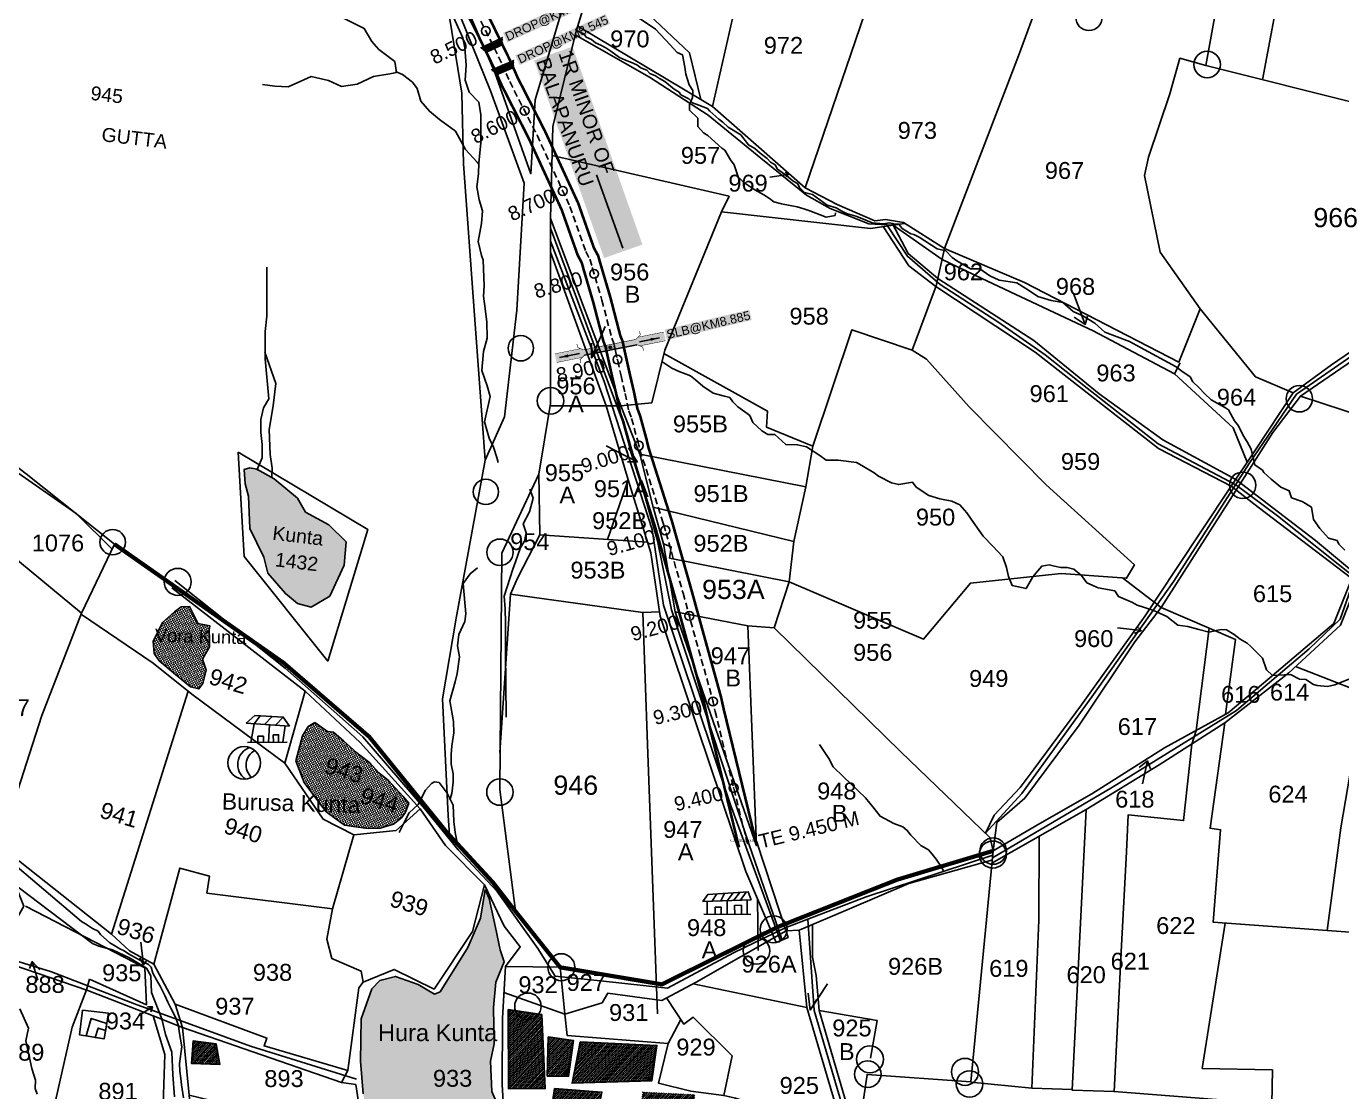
# Model space of a CAD drawing. Header units: inches. Extents: x 194782 to 246112, y 1600383 to 1614216.
# Drawn here: x 197119 to 198601, y 1608969 to 1610168 of the extents above; entities that cross this region are included whole.
import ezdxf
from ezdxf.enums import TextEntityAlignment as Align

# ---------------------------------------------------------------- set-up
doc = ezdxf.new("R2010")
doc.units = ezdxf.units.IN
doc.header["$LTSCALE"] = 15
doc.header["$MEASUREMENT"] = 0
doc.header["$PDMODE"] = 32
doc.header["$PDSIZE"] = 10
doc.linetypes.add('ACAD_ISO02W100', pattern=[15, 12, -3])
doc.linetypes.add('HIDDEN2', pattern=[0.1875, 0.125, -0.0625])
for name, color, linetype in [('BOUNDRY STONES', 240, 'Continuous'), ('CANAL1', 7, 'Continuous'), ('CS', 134, 'Continuous'), ('CSMark', 72, 'Continuous'), ('PAPER SIZE', 5, 'Continuous'), ('PLOTS', 7, 'Continuous'), ('PLOTS NO', 7, 'Continuous'), ('REMARK', 6, 'Continuous'), ('ROADS', 1, 'Continuous'), ('STREAMS', 4, 'Continuous'), ('STRUCTURE', 5, 'Continuous'), ('VILLAGE', 7, 'Continuous'), ('VILLAGE BOUNDRY', 5, 'Continuous'), ('wells', 7, 'Continuous')]:
    doc.layers.add(name, color=color, linetype=linetype)
doc.styles.add('FONT2', font='Times New Roman')
doc.styles.get("Standard").update_dxf_attribs({"font": 'arial.ttf'})
doc.dimstyles.get("Standard").update_dxf_attribs({"dimtxt": 0.18, "dimasz": 0.18, "dimexe": 0.18, "dimexo": 0.0625, "dimgap": 0.09, "dimtad": 0, "dimtih": 1, "dimtoh": 1, "dimdec": 4, "dimzin": 0, "dimdsep": 46, "dimtxsty": 'Standard', "dimcen": 0.09, "dimadec": 0, "dimazin": 0, "dimtfac": 1, "dimtdec": 4, "dimtofl": 0, "dimtmove": 0, "dimatfit": 3, "dimfxl": 1, "dimtolj": 1, "dimtzin": 0, "dimarcsym": 0})
pattern_1 = [(343.3208545, (164753.1888, 1614645.4132), (1.93538719, 1.04300749), [1.55460416, -1.55460416])]
pattern_2 = [(47.627391, (153890.0272, 1592848.3399), (-1.09018614, 0.99452142), [])]

# ---------------------------------------------------------------- blocks, each defined once
blk = doc.blocks.new('DROP')
h = blk.add_hatch()
h.set_pattern_fill('ANSI31', color=1, scale=10, angle=45)
h.set_pattern_definition([(90, (-324.4107, -25.7687), (-1.25, 0), [])])
h.paths.add_polyline_path([(-9.9, -4.3), (-13.8, 4.1), (13.8, 4.1), (10.2, -4.3)])
at = {"layer": 'STRUCTURE', "color": 5, "const_width": 0.49}
blk.add_lwpolyline([(-9.9, -4.3), (-13.8, 4.1), (13.8, 4.1), (10.2, -4.3), (-9.9, -4.3)], dxfattribs=at)
at = {"layer": 'STRUCTURE', "color": 5}
blk.add_circle((0, 0), 1.33, dxfattribs=at)
blk = doc.blocks.new('SLB')
at = {"layer": 'STRUCTURE'}
h = blk.add_hatch(dxfattribs=at)
h.set_pattern_fill('DOTS', color=6, scale=20, angle=320.3722, style=0)
h.set_pattern_definition([(320.372247934, (-159.4327, -72.9564), (1.2786241598, 0.5641323054), [0, -1.25])])
h.paths.add_polyline_path([(769699.5, 1706871.1), (769699.5, 1706861.1), (769729.1, 1706861.1), (769732.1, 1706863.1), (769792.1, 1706863.1), (769795.1, 1706861.1), (769824.7, 1706861.1), (769824.7, 1706871.1), (769795.1, 1706871.1), (769792.1, 1706869.1), (769732.1, 1706869.1), (769729.1, 1706871.1)])
at = {"layer": 'STRUCTURE', "color": 6, "linetype": 'ACAD_ISO02W100', "ltscale": 0.5, "const_width": 0.5}
for points in [[(769699.5, 1706871.1), (769729.1, 1706871.1)], [(769795.1, 1706871.1), (769824.7, 1706871.1)], [(769699.5, 1706861.1), (769729.1, 1706861.1)], [(769795.1, 1706861.1), (769824.7, 1706861.1)]]:
    blk.add_lwpolyline(points, dxfattribs=at)
at = {"layer": 'STRUCTURE', "color": 6, "const_width": 0.628}
for points in [[(769726.1, 1706877.1), (769726.1, 1706873.1), (769732.1, 1706869.1), (769792.1, 1706869.1), (769798.1, 1706873.1), (769798.1, 1706877.1)], [(769726.1, 1706855.1), (769726.1, 1706859.1), (769732.1, 1706863.1), (769792.1, 1706863.1), (769798.1, 1706859.1), (769798.1, 1706855.1)]]:
    blk.add_lwpolyline(points, dxfattribs=at)
at = {"layer": 'STRUCTURE', "color": 6}
blk.add_lwpolyline([(769732.1, 1706863.1), (769792.1, 1706863.1)], dxfattribs=at)
blk.add_lwpolyline([(769732.1, 1706863.1), (769792.1, 1706863.1)], dxfattribs=at)
at = {"layer": 'STRUCTURE', "color": 0}
blk.add_circle((769762.1, 1706866.1), 1.24, dxfattribs=at)
for points in [[(769703.8, 1706866), (769726.7, 1706866)], [(769818.6, 1706865.8), (769795.7, 1706865.8)]]:
    blk.add_leader(points, dimstyle='Standard', override={"dimasz": 10, "dimgap": 0.09, "dimtad": 0}, dxfattribs=at)

msp = doc.modelspace()

# ---------------------------------------------------------------- hatches: boundary and pattern name
at = {"layer": 'VILLAGE'}
h = msp.add_hatch(dxfattribs=at)
h.set_pattern_fill('ANSI31', color=30, scale=11.805297, angle=2.6274)
h.set_pattern_definition(pattern_2)
h.paths.add_polyline_path([(197717.2, 1608778.7), (197778.5, 1608777.5), (197782.5, 1608759.6), (197779.8, 1608744.3), (197747.3, 1608750.3), (197740.4, 1608725.5), (197723.1, 1608727), (197724, 1608737.1), (197697, 1608745), (197693.5, 1608746.6), (197696.2, 1608756.5), (197712.8, 1608755.4)])
h.paths.add_polyline_path([(197725.7, 1608835.5), (197779.6, 1608830.7), (197779.2, 1608784.8), (197718.6, 1608785.3)])
h.paths.add_polyline_path([(197788, 1608781.2), (197821.5, 1608778.2), (197821.3, 1608900.9), (197760.6, 1608900.7), (197759.6, 1608852.9), (197793, 1608852.3), (197792.5, 1608827.2)])
h.paths.add_polyline_path([(197828, 1608854.9), (197888.2, 1608855.8), (197890.8, 1608802.8), (197910.2, 1608799.9), (197907.8, 1608769.8), (197830.5, 1608776.1), (197828.7, 1608828.4)])
h.paths.add_polyline_path([(197816.7, 1608685.4), (197864, 1608669), (197907, 1608665.9), (197910.2, 1608680.3), (197877.9, 1608685.7), (197880.5, 1608708), (197825.2, 1608718.9)])
h.paths.add_polyline_path([(197894.7, 1608729.4), (197951.8, 1608716.2), (197939.3, 1608701.1), (197888.7, 1608710)])
h.paths.add_polyline_path([(197826.3, 1608772.4), (197818.1, 1608732.2), (197875.9, 1608721.6), (197880.5, 1608735.9), (197895.5, 1608741), (197897.4, 1608735.5), (197907.4, 1608734.7), (197909.7, 1608763.1)])
h.paths.add_polyline_path([(197787.2, 1608744), (197815.2, 1608738.7), (197822.3, 1608771.2), (197792.3, 1608774.8)])
h.paths.add_polyline_path([(197787.9, 1608738.5), (197818.8, 1608728.6), (197807.7, 1608695.3), (197779.9, 1608704.1)])
h.paths.add_polyline_path([(197682.9, 1608840.9), (197673.3, 1608808), (197685.1, 1608804.7), (197676.5, 1608772.6), (197702.2, 1608764.9), (197716.5, 1608838.3)])
h.paths.add_polyline_path([(197719.5, 1608856.5), (197753.7, 1608850.7), (197753.5, 1608893.1), (197720.7, 1608898.5)])
h.paths.add_polyline_path([(197714.3, 1608972.6), (197767.6, 1608968.4), (197757.1, 1608915.4), (197706.5, 1608918.9)])
h.paths.add_polyline_path([(197829.1, 1608900.9), (197889.1, 1608900.1), (197890.8, 1608862.7), (197831.9, 1608862.7), (197825.9, 1608897.6)])
h.paths.add_polyline_path([(197878.2, 1608955.1), (197908.7, 1608952.7), (197904.9, 1608936.7), (197931.4, 1608918.6), (197944.6, 1608909.5), (197944.1, 1608859.5), (197901.8, 1608861), (197901.7, 1608874.7), (197896.1, 1608886.9), (197894.8, 1608909.2), (197876.4, 1608904.5)])
h.paths.add_polyline_path([(197813.5, 1608968.6), (197872.6, 1608965.7), (197867.1, 1608906.6), (197805.9, 1608907.9)])
h.paths.add_polyline_path([(197743.3, 1609025.1), (197829.7, 1609021), (197824, 1608981.2), (197734.1, 1608978.3)])
h.paths.add_polyline_path([(197707.2, 1609030.7), (197735.6, 1609026.5), (197729.9, 1608985.9), (197706.1, 1608986.5)])
h.paths.add_polyline_path([(197662.1, 1609061.5), (197700, 1609055.8), (197703.8, 1608972.3), (197662.4, 1608972.2)])
h = msp.add_hatch(dxfattribs=at)
h.set_pattern_fill('ANSI31', color=30, scale=11.805297, angle=2.6274)
h.set_pattern_definition(pattern_2)
h.paths.add_polyline_path([(197307.2, 1609026.3), (197333.2, 1609022.8), (197337.3, 1608999.3), (197305.4, 1609000.6)])
at = {"layer": 'wells'}
h = msp.add_hatch(dxfattribs=at)
h.set_pattern_fill('DASH', color=4, scale=10.562849, angle=-6.7368)
h.set_pattern_definition([(353.2632423, (165077.4911, 1611703.874), (1.466128014, 1.156351674), [1.32035612, -1.32035612])])
h.paths.add_polyline_path([(197379.2, 1609669.7), (197398.4, 1609658.8), (197424.9, 1609637), (197433.8, 1609621.4), (197460.2, 1609607.2), (197479.5, 1609588.1), (197477.4, 1609561.7), (197461.1, 1609526.6), (197440.3, 1609514.5), (197424.8, 1609518.7), (197411.2, 1609529.7), (197391.4, 1609552.8), (197386.9, 1609570.6), (197371.3, 1609603), (197369.8, 1609639.5), (197365.8, 1609653.1), (197364.9, 1609669.4), (197371, 1609671.1)])
h = msp.add_hatch(dxfattribs=at)
h.set_pattern_fill('DASH', color=4, scale=12.436833, angle=-16.6791)
h.set_pattern_definition(pattern_1)
h.paths.add_polyline_path([(197303.3, 1609515.1), (197307.7, 1609506.3), (197312.8, 1609496), (197326.2, 1609493.2), (197325.2, 1609488.6), (197325.6, 1609478.4), (197325.9, 1609469.9), (197319.9, 1609459.3), (197318, 1609456), (197322, 1609443.5), (197318.4, 1609428.4), (197313.8, 1609422.3), (197304.5, 1609424.6), (197287.6, 1609438.6), (197268.9, 1609454.1), (197263.5, 1609462.2), (197262.5, 1609475.9), (197273, 1609497.3), (197286.2, 1609509.1), (197294, 1609514.7)])
h = msp.add_hatch(dxfattribs=at)
h.set_pattern_fill('DASH', color=4, scale=12.436833, angle=-16.6791)
h.set_pattern_definition(pattern_1)
h.paths.add_polyline_path([(197444.3, 1609384.7), (197458.6, 1609374.4), (197465.4, 1609373.7), (197476.9, 1609363.5), (197491.6, 1609350.4), (197506.3, 1609339.2), (197516.5, 1609327.8), (197527, 1609319.7), (197543.7, 1609301.3), (197550.1, 1609293.8), (197546.5, 1609283.4), (197541.8, 1609277.1), (197532.9, 1609269.9), (197518.1, 1609265.7), (197504.5, 1609265.1), (197487.5, 1609267.6), (197477.8, 1609269.1), (197457.3, 1609283.9), (197442.2, 1609303.9), (197432.4, 1609316.8), (197422.9, 1609341.2), (197430.6, 1609369.4), (197436.8, 1609380)])
h = msp.add_hatch(dxfattribs=at)
h.set_pattern_fill('DASH', color=4, scale=12.436833, angle=-16.6791)
h.set_pattern_definition(pattern_1)
h.paths.add_polyline_path([(197636.3, 1609196.6), (197640.7, 1609186.4), (197647.7, 1609153.8), (197653.1, 1609128.5), (197657.5, 1609115.2), (197648.4, 1609092.1), (197645.7, 1609063.7), (197646.2, 1609022.8), (197642.3, 1609003.4), (197643.6, 1608968.9), (197652.9, 1608948.5), (197664.1, 1608885.3), (197667.4, 1608866.4), (197646.6, 1608854.4), (197610.6, 1608859.3), (197558.7, 1608866.4), (197530.9, 1608875.2), (197511.6, 1608912.3), (197498.7, 1608966.3), (197495.7, 1609003.4), (197496.4, 1609051), (197508.6, 1609084.5), (197517.7, 1609093.9), (197535.2, 1609098.7), (197560.9, 1609089.5), (197579.1, 1609078.7), (197585.5, 1609081.4), (197616.7, 1609131.2), (197631, 1609164.3)])

# ---------------------------------------------------------------- linework, layer by layer
at = {"layer": 'BOUNDRY STONES', "color": 1}
for centre, radius in [((198316.2, 1610178.5), 14.9), ((198449.3, 1610125.4), 14.9), ((197676.4, 1609805.9), 14.3), ((197709.8, 1609746.7), 14.9), ((198553.1, 1609749.1), 14.9), ((198489.3, 1609651.6), 14.9), ((197637, 1609644.2), 14.3), ((197216.7, 1609587.6), 14.3), ((197652.9, 1609576.2), 14.9), ((197290, 1609542.9), 15.2), ((197652.8, 1609306.2), 14.9), ((198207.9, 1609235.9), 15.2), ((198208.3, 1609239.8), 14.9), ((197961, 1609151.6), 15.2), ((197941.8, 1609127.4), 14.9), ((197721.9, 1609109), 15.2), ((197684.4, 1609065), 14.9), ((198069.5, 1609005.3), 15.2), ((198067.1, 1608988.6), 14.9), ((198176.6, 1608991.2), 15.2), ((198181.7, 1608977.5), 14.9)]:
    msp.add_circle(centre, radius, dxfattribs=at)
at = {"layer": 'CANAL1', "color": 200, "const_width": 3}
for points in [[(197601.6, 1610208.9), (197622.6, 1610169.8), (197646.3, 1610121.2), (197654.9, 1610101.8), (197685.7, 1610041.4), (197722.4, 1609961.7), (197740.4, 1609910.7), (197744.9, 1609902.4), (197747.2, 1609894.2), (197758, 1609857.4), (197769.2, 1609814.2), (197771.8, 1609807.5), (197773.2, 1609800.9), (197779.5, 1609772.7), (197784.2, 1609752.8), (197788.3, 1609732.5), (197791.6, 1609723.7), (197798.3, 1609699.2), (197800.9, 1609688.5), (197827.2, 1609606.1), (197849.5, 1609527.4), (197858, 1609496.5), (197882.4, 1609408.5), (197885.4, 1609394.7), (197922.1, 1609243.9)], [(197640.4, 1610178.9), (197664.4, 1610129.7), (197672.9, 1610110.4), (197703.7, 1610050.1), (197741, 1609969.2), (197758.7, 1609918.8), (197763.5, 1609910), (197766.4, 1609899.8), (197777.3, 1609862.8), (197788.3, 1609820.4), (197791.1, 1609813.2), (197792.8, 1609805.1), (197799, 1609777.2), (197803.7, 1609757.1), (197807.6, 1609738.1), (197810.7, 1609729.8), (197817.7, 1609704.2), (197820.2, 1609693.9), (197846.3, 1609611.9), (197868.8, 1609532.7), (197877.3, 1609501.8), (197901.8, 1609413.3), (197904.9, 1609399.3), (197941.6, 1609248.6)]]:
    msp.add_lwpolyline(points, dxfattribs=at)
at = {"layer": 'CANAL1', "color": 1, "linetype": 'HIDDEN2', "ltscale": 4}
msp.add_lwpolyline([(197631.5, 1610174.3), (197655.4, 1610125.5), (197663.9, 1610106.1), (197694.7, 1610045.7), (197731.7, 1609965.5), (197749.6, 1609914.8), (197754.2, 1609906.2), (197756.8, 1609897), (197767.7, 1609860.1), (197778.7, 1609817.3), (197781.5, 1609810.3), (197783, 1609803), (197789.2, 1609775), (197793.9, 1609755), (197798, 1609735.3), (197801.1, 1609726.8), (197808, 1609701.7), (197810.5, 1609691.2), (197836.8, 1609609), (197859.1, 1609530.1), (197867.6, 1609499.1), (197892.1, 1609410.9), (197895.2, 1609397), (197931.8, 1609246.3)], dxfattribs=at)
at = {"layer": 'CS', "color": 2}
for p in [(197636.9, 1610163.2), (197680.6, 1610073.3), (197723.6, 1609983), (197758.9, 1609889.7), (197785.2, 1609793.2), (197809.3, 1609696.3), (197839.1, 1609600.8), (197866.1, 1609504.6), (197892.7, 1609408.2), (197916.1, 1609310.9)]:
    msp.add_point(p, dxfattribs=at)
at = {"layer": 'PLOTS'}
for points in [[(197670.3, 1609172.4), (197652.6, 1609309.1), (197655, 1609575.2), (197696.5, 1609664), (197709.7, 1609743.7), (197709.8, 1609951.9), (197712.3, 1610055.6), (197738.6, 1610162.9), (197754.9, 1610215.9), (197796.4, 1610326.8), (197829.5, 1610407.9), (197878.9, 1610498.1), (197927.1, 1610594.2)], [(197879.1, 1610085.9), (197892.1, 1610078.1), (197940.9, 1610293.2)], [(197892.1, 1610078.1), (197996.7, 1609986.6), (198089.3, 1610258.2)], [(197762.6, 1610236.5), (197866.3, 1610138.5), (197879.1, 1610085.9), (197740.4, 1610168.7)], [(198459, 1610186.2), (198447.8, 1610124.2), (198804.6, 1610035), (198818.8, 1610072.1), (198889.8, 1610150.1), (198914, 1610188.4)], [(197996.7, 1609986.6), (198032.8, 1609967.9), (198075.1, 1609949.5), (198087.1, 1609950.7), (198107.2, 1609947.4), (198153.5, 1609918.4), (198236.8, 1610135.2), (198252.5, 1610178)], [(198095.8, 1609944.6), (198068.1, 1609946.1), (198024.6, 1609963.2), (197997.9, 1609978.4), (197946.8, 1610019.9), (197887.5, 1610068.2), (197821.1, 1610111.3), (197737.6, 1610158.9)], [(198153.5, 1609918.4), (198243.5, 1609880.1), (198417.3, 1609790.3), (198441.3, 1609850.4), (198396.5, 1609914.1), (198378.9, 1610000.4), (198383.3, 1610021.2), (198407.3, 1610092.2), (198418.7, 1610132.5), (198447.8, 1610124.2)], [(198397.5, 1609514), (198481.2, 1609645), (198523.4, 1609711.1), (198554.4, 1609752), (198678.8, 1609837.2), (198733.4, 1609891.8), (198759.4, 1609932.2), (198800, 1609995.3), (198804.6, 1610035)], [(198441.3, 1609850.4), (198503.8, 1609773.6), (198546, 1609755.6), (198589.3, 1609787.4), (198671, 1609843.1), (198729.5, 1609899.9), (198783.1, 1609983), (198804.6, 1610035)], [(197711.5, 1610022.8), (197910.9, 1609977.1), (197902.3, 1609959.4), (197838.5, 1609803.7), (197823.9, 1609744.4), (197789, 1609741), (197709.8, 1609951.9)], [(197902.3, 1609959.4), (198070.2, 1609940.9), (198108.6, 1609946.5)], [(198094.6, 1609946.6), (198112.5, 1609912.6), (198145.9, 1609884.6)], [(198143.8, 1609875.5), (198113.2, 1609898.8), (198084.5, 1609943)], [(198095.8, 1609944.6), (198150.7, 1609906), (198195.4, 1609884.3), (198320.9, 1609825.6), (198412.7, 1609777.2), (198419, 1609789.4)], [(198005.4, 1609695.6), (198049, 1609826.6), (198117.1, 1609803.9), (198144, 1609876.1), (198153.5, 1609918.4)], [(197709.8, 1609914.2), (197772.3, 1609741.2), (197789, 1609741)], [(198143.8, 1609875.5), (198255.5, 1609801.5), (198334.9, 1609739.6), (198394.6, 1609693.1), (198476.5, 1609650.7), (198506.9, 1609626.9), (198612.2, 1609546.7)], [(198481.5, 1609658.3), (198399.4, 1609702.7), (198327.5, 1609754.5), (198254.2, 1609814.7), (198145.9, 1609884.6)], [(196897.1, 1609830.2), (196940.2, 1609801.7), (197119.4, 1609664.5), (197218.7, 1609585.3)], [(197789, 1609741), (197810.2, 1609686.6), (197997.4, 1609649.9), (198005.4, 1609695.6), (197952.9, 1609717.1), (197954.1, 1609735.2), (197837.6, 1609800.1)], [(198117.1, 1609803.9), (198133.1, 1609793.7), (198181.1, 1609739.8), (198268.1, 1609652.2), (198367.4, 1609562.1), (198358.5, 1609547), (198284.8, 1609552.4), (198182.6, 1609541.5), (198129.9, 1609478.5), (197978.6, 1609542.8), (197984, 1609588.4), (197997.4, 1609649.9)], [(198412.7, 1609777.2), (198478.5, 1609716.2), (198494.4, 1609677.8)], [(198546, 1609755.6), (198503.6, 1609691.6), (198474.2, 1609647.3), (198414, 1609556.7), (198379.5, 1609504.6), (198307.8, 1609404.6), (198254.5, 1609332.4), (198238.8, 1609311.2), (198209.6, 1609280.2), (198199.6, 1609260)], [(197709.7, 1609741), (197772.3, 1609741.2)], [(197772.3, 1609741.2), (197797.1, 1609657.8), (197822.7, 1609575.7), (197833.3, 1609504.2), (197875.5, 1609378.5), (197929.9, 1609216.6), (197964.1, 1609136.8)], [(198648, 1609525.8), (198733.5, 1609504.2), (198935.4, 1609487.3), (198990.7, 1609514.5), (199066, 1609610.5), (199089.3, 1609653.1), (198858.5, 1609672.8), (198774.1, 1609680), (198554.4, 1609752)], [(196773.2, 1609607.6), (196810.6, 1609727.7), (196910.6, 1609682.4), (197005.8, 1609613.3), (197089.8, 1609583.6), (197181.6, 1609507.6)], [(197357.9, 1609688.8), (197504.2, 1609601.8), (197458.9, 1609453.7), (197364.8, 1609571.4), (197357.9, 1609688.8)], [(197810.2, 1609686.6), (197825.3, 1609627), (197984, 1609588.4)], [(197664.8, 1609529.1), (197672.8, 1609547.1), (197697.8, 1609595.9), (197696.5, 1609664)], [(197773.8, 1609590.7), (197797.1, 1609657.8)], [(199599, 1607739.2), (199619.4, 1607802.5), (199612.6, 1607826.4), (199572.5, 1607943), (199547.6, 1608004.7), (199500.8, 1608101.5), (199459.2, 1608167.8), (199386.2, 1608290.1), (199325.3, 1608401.5), (199254.4, 1608552.3), (199202.4, 1608663), (199108, 1608784.4), (199094.4, 1608801.9), (199019.2, 1608930.4), (198954.7, 1609041), (198895.6, 1609142.4), (198833.5, 1609249.1), (198791.9, 1609352), (198768.4, 1609399.9), (198735.9, 1609440.6), (198713.9, 1609468.1), (198650.3, 1609523.9), (198571.2, 1609589.4), (198481.5, 1609658.3)], [(197825.3, 1609627), (197837, 1609585.8), (197845.8, 1609582.3), (197843.9, 1609569.7), (197978.6, 1609542.8), (197961.6, 1609491.3), (197932.1, 1609493.5), (197850.1, 1609509), (197837, 1609585.8)], [(197697.8, 1609595.9), (197819, 1609587.6)], [(197218.7, 1609585.3), (197218.7, 1609585.3), (197181.6, 1609507.6), (197136.8, 1609392.4), (197102.6, 1609286.1), (197091.2, 1609241.1), (197116.5, 1609177.6), (197102.4, 1609152.6), (197017.4, 1609179.3), (196917.1, 1609201.1), (196841.4, 1609209.1), (196611, 1609268.6), (196541.6, 1609275.3), (196461.1, 1609293.3), (196380.8, 1609312.4), (196261.2, 1609337.6), (196145.8, 1609346.2), (196082.5, 1609361.3), (195975.6, 1609381.4), (195856.1, 1609399.1)], [(198208.3, 1609240), (198212.4, 1609271.8), (198243.9, 1609299.2), (198305.1, 1609381.6), (198368, 1609475.3), (198397.5, 1609514), (198353.8, 1609547.3)], [(198208.3, 1609240), (198260.9, 1609270.8), (198319.3, 1609304.4), (198401.4, 1609356.1), (198472.8, 1609395.3), (198519.9, 1609435), (198592.1, 1609495.9), (198612.2, 1609546.7)], [(197181.6, 1609506.2), (197262.3, 1609451.2), (197306, 1609416.5), (197410.5, 1609338.8), (197433.5, 1609419.8), (197283.2, 1609536)], [(198618.3, 1609541.4), (198599.3, 1609494.1), (198541.3, 1609440.5), (198469.3, 1609384.1), (198395.4, 1609337), (198313.2, 1609286.5), (198206.9, 1609226.2)], [(197813.6, 1609508.5), (197664.8, 1609529.1), (197652.9, 1609350.9)], [(197830.1, 1609056.6), (197819, 1609359.7), (197813.6, 1609508.5), (197832.5, 1609509.2)], [(197850.1, 1609509), (197884.1, 1609411.7), (197913.8, 1609326.4), (197941.9, 1609245.7), (197932.1, 1609493.5)], [(198397.5, 1609514), (198451.4, 1609490.8), (198481.2, 1609478), (198470, 1609393.8)], [(197961.6, 1609491.3), (198104.4, 1609351.4), (198205.1, 1609254.7), (198208.3, 1609240)], [(198451.4, 1609490.8), (198437.1, 1609375.7)], [(198548.9, 1609447.5), (198625.6, 1609417.7), (198682.3, 1609431.4), (198725.8, 1609439.3)], [(198625.6, 1609417.7), (198599.9, 1609265.8), (198584.6, 1609150.3), (198646.8, 1609145.7), (198670.7, 1609335.3), (198682.3, 1609431.4)], [(197301.9, 1609419.8), (197215.4, 1609146.4), (197094.7, 1609241.8)], [(197433.5, 1609419.8), (197495.4, 1609362.1), (197563, 1609287.5), (197535.8, 1609262.9), (197488.4, 1609258), (197453.9, 1609275.7), (197410.5, 1609338.8)], [(197295.4, 1609041.3), (197262.2, 1609054.2), (197188.8, 1609082.9), (197104.2, 1609111.8), (197073.6, 1609122.2), (196956.7, 1609145.1), (196847, 1609166.6), (196681.8, 1609207), (196589.3, 1609229.6), (196558.1, 1609232.2), (196327.6, 1609286.2), (196247.2, 1609299.8), (196162.7, 1609319.7), (196020.3, 1609353.2), (195933.8, 1609375.2), (195854.1, 1609391.3)], [(198469.3, 1609384.1), (198452.5, 1609265.4), (198464.4, 1609263.7), (198456.1, 1609159.6), (198584.6, 1609150.3)], [(198469.7, 1609158.6), (198443.7, 1608995.1), (198522.7, 1608993.3), (198522.3, 1608955.2), (198344.5, 1608969), (198353, 1609133.4), (198358.4, 1609238.8), (198360.5, 1609280.7), (198422.7, 1609274.1), (198431.9, 1609360.3), (198437.1, 1609375.7)], [(197563, 1609287.5), (197591.6, 1609246), (197635.4, 1609201.9), (197621.8, 1609149.3), (197578.7, 1609084.4), (197533.6, 1609106.6), (197498.7, 1609092.2), (197496.7, 1609104.6), (197463.7, 1609118.8), (197458, 1609140.7), (197464.2, 1609174.7), (197488.4, 1609258)], [(198313.2, 1609286.5), (198297.4, 1608970.5), (198344.5, 1608969)], [(197964.1, 1609136.8), (197977.3, 1609142.4), (197941.7, 1609250.9)], [(198251.9, 1608972.9), (198259.8, 1609161.9), (198260.1, 1609256.3)], [(198676.2, 1608370), (198477.2, 1608440.4), (198296.9, 1608518.8), (198213.4, 1608560.1), (198147.4, 1608588.9), (198079.2, 1608631), (198038.5, 1608649.6), (197966.7, 1608683.6), (197975.5, 1608777.2), (198035.5, 1608769.5), (198051.2, 1608883.5), (198066.3, 1608988.3), (198183.2, 1608979.8), (198208.3, 1609240)], [(197215.4, 1609146.4), (197235.7, 1609127.6), (197263.2, 1609112.6), (197292.5, 1609220.6), (197325.7, 1609211.6), (197322.8, 1609192.4), (197464.2, 1609174.7)], [(197726, 1609056.3), (197767.9, 1609068.8), (197774.4, 1609079.9), (197835.2, 1609071.6), (197874, 1609092.2), (197975, 1609150), (197989.7, 1609150.8), (198046.4, 1609174.9), (198113.5, 1609203.3), (198207.9, 1609229.9)], [(197499.6, 1608917.1), (197518.6, 1608883.4), (197515.3, 1608876.5), (197532.3, 1608864.4), (197579.1, 1608853), (197617.9, 1608850.1), (197657.7, 1608849.7), (197658.5, 1608925.7), (197655.2, 1608976.8), (197655.7, 1609051.7), (197659, 1609109.8), (197675.7, 1609131.8), (197657.5, 1609155.2), (197635.4, 1609201.9)], [(197190.6, 1609095.7), (197254.9, 1609066.8), (197252.8, 1609108.2), (197118.5, 1609177.6)], [(197943.7, 1609128), (197943, 1609186)], [(198050.3, 1608888.6), (198021.5, 1608986), (197998.5, 1609063.8), (197989.7, 1609150.8)], [(198004.8, 1609157.2), (198004.8, 1609120.5), (198008.8, 1609099.6), (198012.5, 1609060.4), (198054.8, 1608915.5)], [(197263.2, 1609112.6), (197287.2, 1609067.3), (197367, 1609037.9), (197390.5, 1609029.2), (197387.2, 1609020.3), (197481.5, 1608992.9), (197494.1, 1609085.8), (197498.7, 1609092.2)], [(197659, 1609109.8), (197720.6, 1609108.9), (197726, 1609056.3), (197657.3, 1609080.7)], [(197060.4, 1608924.4), (197103, 1608915.2), (197122.6, 1608890.4), (197145.9, 1608930.5), (197171, 1609041.6), (197187.4, 1609083.4), (197190.6, 1609095.7)], [(197870.6, 1609090.4), (197998.5, 1609063.8)], [(197840.5, 1609074.4), (197859.9, 1609045), (197870.3, 1609052.9), (197914.3, 1609009.4), (197904.9, 1608964.5), (197911.6, 1608963), (197918.3, 1608961.6), (197914, 1608941.4), (197933.7, 1608926.1), (197938.2, 1608925), (197942.9, 1608922.5), (197942.9, 1608922.5), (197951.4, 1608919.5), (197956.1, 1608949.4), (197918.3, 1608961.6)], [(197481.5, 1608992.9), (197474.3, 1608979.3), (197295.4, 1609041.3), (197287.2, 1609067.3)], [(198012.5, 1609060.4), (198077.6, 1609049.1), (198070.3, 1609006.6)], [(197262.2, 1609054.2), (197275.3, 1609010.8), (197272, 1608909.4), (197285.3, 1608911.3), (197294.4, 1608837.4), (197312.1, 1608839.6), (197310.8, 1608880.2), (197302.8, 1608965)], [(197726, 1609056.3), (197728.6, 1609032.1), (197842.3, 1609023.1)], [(197904.9, 1608964.5), (197868, 1608969.5), (197831.3, 1608978.5), (197842.3, 1609023.1), (197856.6, 1609050.1)], [(197474.3, 1608979.3), (197490.5, 1608976.9), (197499.6, 1608917.1), (197302.8, 1608965), (197295.4, 1609041.3)], [(198297.5, 1608971.4), (198251.9, 1608972.9), (198183.2, 1608979.5)]]:
    msp.add_lwpolyline(points, dxfattribs=at)
at = {"layer": 'PLOTS', "color": 0}
msp.add_lwpolyline([(198511.7, 1610108.2), (198539.9, 1610258.2), (198546.5, 1610293.5), (198555, 1610344.7), (198562.1, 1610387.8), (198564, 1610400.4)], dxfattribs=at)
at = {"layer": 'PLOTS NO'}
for points in [[(197977.3, 1610001.7), (197956.7, 1609998.7)], [(197974.2, 1610004.1), (197977.4, 1610001.6), (197975.2, 1609998.9)], [(198311.8, 1609832.8), (198298.7, 1609867.4)], [(198299.4, 1609841), (198311.8, 1609832.8), (198314.4, 1609842.1)], [(197755.8, 1609795.1), (197771.2, 1609830.3)], [(197756, 1609811.8), (197755.8, 1609795.1), (197763.7, 1609805.3)], [(197807.4, 1609677.9), (197772.4, 1609695.9)], [(197796.4, 1609677.9), (197807.4, 1609677.9), (197797.6, 1609693.8)], [(198375.1, 1609488.2), (198348.3, 1609491.3)], [(198367.4, 1609484.9), (198375.1, 1609488.2), (198371.6, 1609491.6)], [(198372.7, 1609333.8), (198382, 1609341.2), (198385.3, 1609332.2)], [(198382, 1609341.2), (198376.5, 1609315.4)], [(197251.4, 1609111.8), (197248.3, 1609137.3)], [(197247.3, 1609119.6), (197251.4, 1609111.8), (197254.6, 1609115.9)], [(197123, 1609107.4), (197126.2, 1609115.4), (197134.6, 1609105.9)], [(197126.2, 1609115.4), (197132.3, 1609094.4)], [(198002.2, 1609060.7), (198021.8, 1609090.4)], [(197999.8, 1609079.7), (198002.2, 1609060.7), (198009.5, 1609072.1)], [(197261.4, 1609064.5), (197246.8, 1609055.1)], [(197255.8, 1609064.3), (197261.4, 1609064.5), (197259.6, 1609058.8)]]:
    msp.add_lwpolyline(points, dxfattribs=at)
at = {"layer": 'ROADS', "color": 1}
for points in [[(197216, 1609579.8), (197175.5, 1609619.7), (197081.1, 1609685.5), (196965.8, 1609782.1), (196891.2, 1609826.1), (196873.7, 1609873.6), (196817.5, 1609957.5), (196749.7, 1610043.1), (196702.2, 1610078.5), (196666, 1610073.6), (196609.8, 1610052.5), (196571.5, 1610053.3), (196517.8, 1610069.8), (196471.5, 1610097.1), (196428.4, 1610159.5), (196391.4, 1610226.8), (196361.5, 1610260.4), (196285.7, 1610317), (196234.9, 1610333.2), (196173.1, 1610369.7), (196117.6, 1610394.8), (195945.9, 1610441.1), (195905.7, 1610448)], [(197577.6, 1610297.9), (197614.4, 1610191.9), (197647.2, 1610116.4), (197687.7, 1610002.3), (197692.7, 1610085.6), (197727.6, 1610202.8), (197700.1, 1610241), (197643.7, 1610287.5), (197545.6, 1610381)], [(197568.1, 1610300.8), (197601.7, 1610195.9), (197642.1, 1610095.8), (197680.3, 1609991.7), (197671.8, 1609848.9), (197658.1, 1609728.8), (197636.1, 1609679.9), (197603.7, 1609502.1), (197588.1, 1609411.3), (197594.5, 1609279.7), (197596.1, 1609257.5)], [(197636.1, 1609679.9), (197624.1, 1609843), (197611.7, 1610013.5), (197609.8, 1610093.2), (197584.9, 1610248.4)]]:
    msp.add_lwpolyline(points, dxfattribs=at)
at = {"layer": 'ROADS'}
for points in [[(198199.6, 1609260), (198240.7, 1609304.7), (198319.6, 1609413.4), (198411.9, 1609543.8), (198496.5, 1609676.3), (198550, 1609754.3), (198678.3, 1609843.1), (198730, 1609894.8), (198788.1, 1609984.6), (198801.8, 1610018.1), (198808.2, 1610036.8)], [(197709.8, 1609941.2), (197761.3, 1609803.2), (197795.2, 1609712.1), (197830.2, 1609589), (197846.1, 1609511.3), (197889.7, 1609379.6), (197933.3, 1609247.9), (197970.7, 1609139.6)], [(198089.4, 1609943.7), (198111.7, 1609909.4), (198148.7, 1609877.5), (198213.7, 1609835.6), (198266.7, 1609798.5), (198314.2, 1609761.1), (198394.1, 1609698.2), (198481.6, 1609652.3), (198528.5, 1609617.4), (198619, 1609545.2)], [(197968.8, 1609138.8), (197912.5, 1609291.9), (197836.9, 1609516.5), (197824.1, 1609602), (197770.2, 1609768.5), (197709.8, 1609926.4)], [(198207.5, 1609232.1), (198342.7, 1609311.9), (198482.2, 1609398.1), (198564.1, 1609467.3), (198599.1, 1609500.9), (198615.7, 1609547.9)], [(197286.8, 1609544.5), (197411, 1609445.7), (197498.6, 1609368.3), (197567.8, 1609287.6), (197605.8, 1609241.2), (197649.8, 1609194.3), (197695.5, 1609130.2), (197715, 1609098.8), (197769.4, 1609093.4), (197841.6, 1609085.5), (197915.9, 1609125.3), (197974.1, 1609153.3), (198065.3, 1609188.4), (198208.1, 1609235.3)], [(197491.2, 1608983), (197371.8, 1609020.1), (197241.2, 1609067.6), (197147.7, 1609103.7), (197079.5, 1609124.8), (196978.4, 1609144.2), (196893.4, 1609160.3), (196674.2, 1609214.4), (196578.2, 1609235), (196514.3, 1609250), (196343.1, 1609285.6), (196245.1, 1609304.1), (196210.5, 1609310.7), (196044.7, 1609351.9), (195931.8, 1609380.4), (195854.8, 1609393.9)], [(197999.7, 1609163.2), (198006.8, 1609060.3), (198052.8, 1608903.7)]]:
    msp.add_lwpolyline(points, dxfattribs=at)
at = {"layer": 'STREAMS', "color": 4}
for points in [[(197598.3, 1610183.6), (197611.1, 1610155.3), (197613.2, 1610144.3), (197614.9, 1610124.8), (197613.6, 1610107.8), (197618, 1610094.2), (197629.1, 1610082.8), (197631.2, 1610068.8), (197631.2, 1610060.1), (197631.4, 1610036.7), (197629.1, 1610014.5), (197628.7, 1610002.1), (197627, 1609987.6), (197629.6, 1609972.9), (197633.2, 1609960.7), (197631.9, 1609946.4), (197628.5, 1609926.1), (197632, 1609910.3), (197634, 1609905), (197635, 1609876.1), (197634.3, 1609864.7), (197636.3, 1609850.7), (197637.9, 1609835.2), (197638.5, 1609817.4), (197634.4, 1609802.4), (197632.5, 1609780.9), (197638.5, 1609763.7), (197641.8, 1609751.6), (197635.4, 1609723.2), (197640.7, 1609704.8), (197645.5, 1609694.5), (197649.5, 1609683), (197650.8, 1609677.1)], [(197385.4, 1610102.7), (197399.5, 1610101.1), (197414.4, 1610100.3), (197432, 1610108.1), (197440.2, 1610111.9), (197459.8, 1610107.2), (197474.6, 1610100.7), (197492, 1610103.4), (197510.6, 1610111.7), (197528.7, 1610114.7), (197536.3, 1610116.2), (197534.4, 1610128.6), (197516.6, 1610142.3), (197508.5, 1610151.4), (197500, 1610166), (197477.6, 1610177.3)], [(197807.4, 1610178.9), (197827.9, 1610165), (197844.4, 1610147.6), (197852.3, 1610138.8), (197858.3, 1610136.3), (197861.2, 1610122.5), (197862.1, 1610114.6), (197865.9, 1610102.6), (197870, 1610096.2), (197869.7, 1610088.3), (197866.5, 1610079.8), (197866.5, 1610073.8), (197875.7, 1610065), (197875.7, 1610055.5), (197882, 1610048.5), (197887.1, 1610045.4), (197902.6, 1610031.3), (197906.1, 1610029.1), (197912.4, 1610018), (197916.5, 1610012.3), (197921.2, 1609999), (197927.6, 1609992.7), (197939.9, 1609984.2), (197950, 1609978.5), (197956.4, 1609974.7), (197961.4, 1609970.6), (197970, 1609968.4), (197987.4, 1609965.2), (197995, 1609963), (198001.9, 1609960.8), (198020.3, 1609953.6), (198030.2, 1609955.5), (198030.8, 1609958.3)], [(197738.4, 1610164.4), (197742.4, 1610162.3), (197747.6, 1610159.5), (197750, 1610156.2), (197756.1, 1610153.4), (197760.3, 1610149.9), (197766.4, 1610147.3), (197772.1, 1610144), (197777.8, 1610140.4), (197787.5, 1610133.2), (197794.4, 1610130.3), (197801, 1610127.5), (197806.9, 1610125.2), (197811.7, 1610121.6), (197818.1, 1610118.9), (197821.6, 1610115.3), (197828.2, 1610112.8), (197832.6, 1610109.6), (197838.5, 1610106.2), (197848.9, 1610097.7), (197854.6, 1610094.3), (197856.7, 1610091.3), (197865.5, 1610086.9), (197869.7, 1610082.3), (197876.7, 1610079.7), (197886.6, 1610075.7), (197889.3, 1610072.8), (197899.5, 1610063.7), (197903.9, 1610060.6), (197910, 1610054.7), (197924.1, 1610046.2), (197932.6, 1610034.9), (197939.8, 1610030.9), (197945.9, 1610025.7), (197953.9, 1610019.6), (197957.5, 1610015.6), (197962.7, 1610012.4), (197965.5, 1610007.5), (197973.3, 1610001.9), (197976, 1610000.2), (197982.8, 1609994.3), (197988.5, 1609991.1), (197990.1, 1609986.9), (197996, 1609981.4), (198004.9, 1609978.9), (198021.4, 1609967.1), (198031.5, 1609964), (198037, 1609960.8), (198043.3, 1609957.7), (198053.7, 1609954.7), (198062.3, 1609951.3), (198072.2, 1609947.1), (198085.3, 1609946), (198091, 1609947.3), (198098.2, 1609945.8), (198102.2, 1609945.8), (198106, 1609940.8), (198115.4, 1609934.9), (198119, 1609934), (198124.9, 1609930.9), (198145.3, 1609917.8), (198155.1, 1609915.5), (198162.2, 1609908), (198167.3, 1609904.3), (198182.9, 1609895.5), (198193.4, 1609895.5), (198204.6, 1609887.3), (198215.1, 1609882.6), (198234.8, 1609879.5), (198249.1, 1609870.7), (198258.6, 1609864.3), (198273.8, 1609859.8), (198286.7, 1609857.5), (198298.3, 1609847.3), (198309.4, 1609842.5), (198322.7, 1609834.1), (198333.9, 1609824.2), (198361.7, 1609813.4), (198374.2, 1609806.9), (198414.5, 1609784.9), (198420.9, 1609780.2), (198430.1, 1609773.8), (198433.1, 1609768), (198439.9, 1609761.6), (198446.4, 1609755.1), (198453.8, 1609748), (198469.8, 1609738.8), (198473.2, 1609736.5), (198479.9, 1609724.3), (198484.7, 1609718.5), (198489.8, 1609707.7), (198494.5, 1609700.5), (198498.9, 1609692.4), (198503, 1609674.6), (198511.5, 1609668.8), (198513.2, 1609666.1), (198521.3, 1609658.6), (198532.2, 1609649.5), (198541.7, 1609645.4), (198544.4, 1609637.6), (198556.3, 1609633.5), (198566.8, 1609626.8), (198569.1, 1609613.2), (198576.3, 1609603), (198586.1, 1609591.9), (198595.6, 1609589.5), (198597.7, 1609585.3), (198604.4, 1609578.5)], [(197535.2, 1610117.4), (197543, 1610114.1), (197554.2, 1610105.6), (197559.5, 1610098.2), (197563.9, 1610084.1), (197573.5, 1610072.8), (197584.6, 1610063.3), (197602.8, 1610050.3), (197614, 1610029.7), (197627.3, 1610015.6), (197629.1, 1610013.3)], [(197379.1, 1609668.8), (197384.9, 1609682.7), (197384.9, 1609697.6), (197383.7, 1609710.9), (197383.7, 1609725.7), (197386.7, 1609738.9), (197392.4, 1609749), (197388.3, 1609794), (197388.5, 1609824.8), (197390.5, 1609841.9), (197390.2, 1609856.8), (197390.5, 1609897.3)], [(197388.1, 1609801.5), (197400.6, 1609766.3), (197397.6, 1609741.2), (197392.8, 1609714.6), (197393.9, 1609686.3), (197396.5, 1609671), (197395.8, 1609660)], [(197835.1, 1609791.1), (197846.4, 1609783.3), (197855.5, 1609779.5), (197859.4, 1609777.7), (197867.5, 1609774.9), (197873.1, 1609770.3), (197881.3, 1609763.3), (197892.9, 1609755.2), (197905.6, 1609752), (197911.6, 1609750.6), (197915.1, 1609745.6), (197920.7, 1609740), (197931.3, 1609732.3), (197934.1, 1609730.1), (197937.6, 1609722.4), (197947.8, 1609712.9), (197954.5, 1609708.7), (197962.6, 1609708.7), (197974.7, 1609697.5), (197988.1, 1609697.2), (197997.9, 1609695), (198013.1, 1609685.2), (198020.1, 1609679.9), (198033.9, 1609679.9), (198054.3, 1609677.1), (198060.3, 1609673.9), (198074.4, 1609665.8), (198079, 1609661.9), (198093.8, 1609654.2), (198101.9, 1609652.4), (198117.4, 1609655.2), (198121.6, 1609649.6), (198135.7, 1609640.1), (198148.1, 1609636.2), (198161.8, 1609633.7), (198170.6, 1609629.5), (198178.7, 1609620.7), (198183.6, 1609613.6), (198197.2, 1609594.4), (198207.7, 1609583.5), (198219, 1609571.2), (198223.2, 1609559.2), (198225.7, 1609549), (198229.6, 1609538.8), (198245.4, 1609535.3), (198252.8, 1609548.6), (198258.5, 1609555.3), (198263.1, 1609560.6), (198271.5, 1609562), (198277.5, 1609560.6), (198284.6, 1609559.2), (198291.6, 1609559.2), (198299, 1609557.1), (198307.8, 1609550), (198313.8, 1609541.6), (198326.5, 1609536.3), (198345.2, 1609532.8), (198349.4, 1609526.4), (198365.2, 1609519.7), (198370.5, 1609516.5), (198388.3, 1609511.1), (198403.8, 1609504), (198416.2, 1609494.2), (198427.4, 1609492.7), (198440.1, 1609489.2), (198451.4, 1609486.4), (198459.5, 1609488.1), (198465.1, 1609489.2), (198471.1, 1609488.8), (198479.6, 1609483.6), (198486.3, 1609478.3), (198494.4, 1609473.7), (198498.6, 1609470.2), (198511.7, 1609456.8), (198516.2, 1609443.8), (198522.9, 1609437.4), (198543, 1609438.5), (198553.2, 1609433.5), (198560.3, 1609432.8), (198569.1, 1609427.5), (198573.3, 1609426.1), (198584.9, 1609425.1), (198593.1, 1609426.8), (198610.7, 1609434.2)], [(197379.2, 1609669.7), (197398.4, 1609658.8), (197424.9, 1609637), (197433.8, 1609621.4), (197460.2, 1609607.2), (197479.5, 1609588.1), (197477.4, 1609561.7), (197461.1, 1609526.6), (197440.3, 1609514.5), (197424.8, 1609518.7), (197411.2, 1609529.7), (197391.4, 1609552.8), (197386.9, 1609570.6), (197371.3, 1609603), (197369.8, 1609639.5), (197365.8, 1609653.1), (197364.9, 1609669.4), (197371, 1609671.1), (197379.2, 1609669.7)], [(197686.6, 1609647.2), (197690.4, 1609637.3), (197686.2, 1609621.7), (197679, 1609608.1), (197682.4, 1609598.2), (197680.5, 1609588.7), (197676, 1609581.5), (197670.2, 1609565.5), (197667.2, 1609557.2), (197657.6, 1609526.6), (197658.8, 1609512.5), (197659.2, 1609497.3), (197659.1, 1609476.8), (197659.1, 1609464.3), (197659.8, 1609390.4)], [(197596.3, 1609297.6), (197598.5, 1609304.7), (197600.1, 1609317.5), (197600.3, 1609326.9), (197597.9, 1609337.8), (197598, 1609348.5), (197598.7, 1609358.3), (197600.9, 1609372.9), (197600.5, 1609385.6), (197596.4, 1609409), (197602.6, 1609430.3), (197604.6, 1609439.7), (197607.3, 1609458.5), (197604.9, 1609471), (197606.4, 1609483.7), (197613.4, 1609498.2), (197614.4, 1609506.8), (197611.3, 1609541), (197619.5, 1609552), (197627.6, 1609558.6)], [(198152.3, 1609217.4), (198149.5, 1609222.9), (198144.2, 1609230.8), (198139.5, 1609236.1), (198135.6, 1609241), (198126.8, 1609246.1), (198115.7, 1609257.7), (198111.5, 1609263), (198106.4, 1609266.9), (198096.4, 1609270.7), (198080.9, 1609279), (198074.2, 1609287.6), (198064.6, 1609299.8), (198039.6, 1609323.2), (198028.2, 1609334.7), (198023.4, 1609344), (198012.9, 1609359.7)], [(197539.5, 1609260.5), (197544.1, 1609270.4), (197550.8, 1609282.9), (197560.6, 1609292.2), (197568.9, 1609308.5), (197575.6, 1609315.9), (197579.3, 1609317.7), (197584.4, 1609317.1), (197593.4, 1609305.1), (197600.2, 1609291.5), (197601, 1609273.1), (197602.5, 1609260.8), (197604.2, 1609251.4), (197604, 1609248.9)]]:
    msp.add_lwpolyline(points, dxfattribs=at)
at = {"layer": 'STREAMS'}
for points in [[(197303.3, 1609515.1), (197307.7, 1609506.3), (197312.8, 1609496), (197326.2, 1609493.2), (197325.2, 1609488.6), (197325.6, 1609478.4), (197325.9, 1609469.9), (197319.9, 1609459.3), (197318, 1609456), (197322, 1609443.5), (197318.4, 1609428.4), (197313.8, 1609422.3), (197304.5, 1609424.6), (197287.6, 1609438.6), (197268.9, 1609454.1), (197263.5, 1609462.2), (197262.5, 1609475.9), (197273, 1609497.3), (197286.2, 1609509.1), (197294, 1609514.7), (197303.3, 1609515.1)], [(197444.3, 1609384.7), (197458.6, 1609374.4), (197465.4, 1609373.7), (197476.9, 1609363.5), (197491.6, 1609350.4), (197506.3, 1609339.2), (197516.5, 1609327.8), (197527, 1609319.7), (197543.7, 1609301.3), (197550.1, 1609293.8), (197546.5, 1609283.4), (197541.8, 1609277.1), (197532.9, 1609269.9), (197518.1, 1609265.7), (197504.5, 1609265.1), (197487.5, 1609267.6), (197477.8, 1609269.1), (197457.3, 1609283.9), (197442.2, 1609303.9), (197432.4, 1609316.8), (197422.9, 1609341.2), (197430.6, 1609369.4), (197436.8, 1609380), (197444.3, 1609384.7)], [(197096.9, 1609232.4), (197181.5, 1609160.3), (197186, 1609157.7), (197194, 1609152.6), (197200.2, 1609149.5), (197203.1, 1609145.8), (197213.5, 1609136.4), (197217.9, 1609133.8), (197224.7, 1609129.8), (197229.6, 1609127.6), (197234.5, 1609124.1), (197248.2, 1609116.4), (197256.9, 1609112.2), (197259.9, 1609108.9), (197261.9, 1609102.3), (197266, 1609094.7), (197270.2, 1609087.5), (197275.5, 1609077.2), (197278.9, 1609069.8), (197282.3, 1609062.8), (197287.9, 1609051.9), (197290.8, 1609043.1), (197291.6, 1609036.5), (197294.5, 1609019.4), (197292.1, 1609000.6), (197292.2, 1608991.8), (197293.5, 1608983.8), (197294.4, 1608976.4), (197296.4, 1608961.8)], [(197286.3, 1608963.1), (197284.3, 1608988), (197283.3, 1609013.2), (197276.2, 1609033.3), (197272.1, 1609050.9), (197260.5, 1609080.7), (197259.6, 1609099.3), (197254.9, 1609108.1), (197235.8, 1609119.5), (197216.4, 1609128.6), (197201.3, 1609132.7), (197194, 1609135.7), (197110.3, 1609199.2)], [(197498.7, 1608966.3), (197495.7, 1609003.4), (197496.4, 1609051), (197508.6, 1609084.5), (197517.7, 1609093.9), (197535.2, 1609098.7), (197560.9, 1609089.5), (197579.1, 1609078.7), (197585.5, 1609081.4), (197616.7, 1609131.2), (197631, 1609164.3), (197636.3, 1609196.6)], [(197636.3, 1609196.6), (197640.7, 1609186.4), (197647.7, 1609153.8), (197653.1, 1609128.5), (197657.5, 1609115.2), (197648.4, 1609092.1), (197645.7, 1609063.7), (197646.2, 1609022.8), (197642.3, 1609003.4), (197643.6, 1608968.9), (197652.9, 1608948.5)], [(197112.3, 1609062.1), (197122, 1609040.4), (197119.1, 1609026.3), (197125.6, 1608995), (197129.8, 1608981.9), (197129.5, 1608972.6), (197131.6, 1608965.9)]]:
    msp.add_lwpolyline(points, dxfattribs=at)
at = {"layer": 'VILLAGE', "color": 5}
for points in [[(197367.1, 1609383.6), (197376.9, 1609392.3), (197408.9, 1609390.7), (197415.9, 1609380.3)], [(197367.1, 1609383.6), (197415.9, 1609380.3)], [(197376, 1609383), (197372.4, 1609362.2)], [(197376, 1609383), (197382.8, 1609392)], [(197387.6, 1609382.2), (197396.3, 1609391.3)], [(197400.2, 1609381.4), (197408.9, 1609390.7)], [(197380.2, 1609362.2), (197380.2, 1609369), (197386.5, 1609369.1), (197386.5, 1609362.3)], [(197393.3, 1609381.8), (197392.1, 1609362.3)], [(197397.9, 1609362.4), (197397.6, 1609370.6), (197403.5, 1609370.8), (197403.6, 1609362.4)], [(197410.8, 1609380.6), (197408.4, 1609362.5)], [(197368.7, 1609362.2), (197413.1, 1609362.5)], [(197881.5, 1609183), (197886.9, 1609190.7), (197932.4, 1609193.8), (197935.8, 1609184.7)], [(197891.8, 1609183.4), (197896.7, 1609191.4)], [(197901.6, 1609183.7), (197905.8, 1609192)], [(197908.7, 1609183.9), (197915.5, 1609192.7)], [(197915.8, 1609184.1), (197923.1, 1609193.2)], [(197923.4, 1609184.3), (197930.1, 1609193.6)], [(197881.5, 1609183), (197935.8, 1609184.7)], [(197886.3, 1609183.2), (197886.2, 1609168.5)], [(197895.4, 1609168.5), (197895.4, 1609176.6), (197902, 1609176.5), (197902, 1609168.4)], [(197908.7, 1609183.9), (197908.9, 1609168.4)], [(197917.2, 1609168.4), (197917, 1609178.6), (197924.7, 1609178.7), (197924.9, 1609168.3)], [(197931.2, 1609184.6), (197931.1, 1609168.3)], [(197882.4, 1609168.6), (197935.5, 1609168.2)]]:
    msp.add_lwpolyline(points, dxfattribs=at)
at = {"layer": 'VILLAGE', "color": 30}
for points in [[(197662.1, 1609061.5), (197700, 1609055.8), (197703.8, 1608972.3), (197662.4, 1608972.2), (197662.1, 1609061.5)], [(197707.2, 1609030.7), (197735.6, 1609026.5), (197729.9, 1608985.9), (197706.1, 1608986.5), (197707.2, 1609030.7)], [(197307.2, 1609026.3), (197333.2, 1609022.8), (197337.3, 1608999.3), (197305.4, 1609000.6), (197307.2, 1609026.3)], [(197743.3, 1609025.1), (197829.7, 1609021), (197824, 1608981.2), (197734.1, 1608978.3), (197743.3, 1609025.1)], [(197714.3, 1608972.6), (197767.6, 1608968.4), (197757.1, 1608915.4), (197706.5, 1608918.9), (197714.3, 1608972.6)]]:
    msp.add_lwpolyline(points, dxfattribs=at)
at = {"layer": 'VILLAGE BOUNDRY', "const_width": 4.72}
for points in [[(197218.7, 1609585.3), (197409.3, 1609451.6), (197505.7, 1609368.4), (197593.2, 1609260.6), (197645.1, 1609204.3), (197667.1, 1609176)], [(197667.1, 1609176), (197667.1, 1609176), (197720.6, 1609108.9), (197835.2, 1609089.7), (197965.6, 1609154.3), (198100.3, 1609207.6), (198208.3, 1609240)]]:
    msp.add_lwpolyline(points, dxfattribs=at)
at = {"layer": 'wells', "color": 0}
for points in [[(197182.9, 1609060.5), (197211.9, 1609057.3), (197207.1, 1609028.3), (197179.3, 1609033)], [(197207.1, 1609028.3), (197186.7, 1609031.8), (197192.5, 1609051.3), (197210, 1609045.8)], [(197207.1, 1609028.3), (197196.9, 1609030), (197200.5, 1609040.4), (197208.7, 1609037.9)]]:
    msp.add_lwpolyline(points, close=True, dxfattribs=at)
msp.add_circle((197364.9, 1609339), 18.4, dxfattribs=at)
for centre, radius, start, end in [((197377.7, 1609337.3), 20.2, 109.2259, 235.2521), ((197385.3, 1609336.7), 18.4, 117.5643, 229.6191)]:
    msp.add_arc(centre, radius, start, end, dxfattribs=at)

# ---------------------------------------------------------------- block references
for p, rotation in [((197644.9, 1610146.7), 25.43306263500355), ((197657.2, 1610121.3), 22.99533349913198)]:
    msp.add_blockref('DROP', p, dxfattribs=dict(rotation=rotation))
at = {"layer": 'STRUCTURE', "color": 0, "rotation": 11.29348322869184}
msp.add_blockref('SLB', (-222816.7, -214755, 100), dxfattribs=at)

# ---------------------------------------------------------------- texts
at = {"layer": 'CSMark', "color": 1}
for s, rotation, p in [('8.500', 26.0239, (197626, 1610156.7)), ('8.600', 27.0028, (197671.6, 1610068)), ('8.700', 24.766, (197714, 1609979.2)), ('8.800', 16.4222, (197745.3, 1609885.2)), ('8.900', 12.4809, (197771.1, 1609787.4)), ('9.000', 17.7011, (197798, 1609689.6)), ('9.100', 15.8282, (197827.5, 1609594.7)), ('9.200', 15.4975, (197854.4, 1609498.5)), ('9.300', 13.667, (197880.1, 1609402.6)), ('9.400', 13.667, (197903.7, 1609305.4)), ('TE 9.450 M', 13.667, (198056.9, 1609277.5))]:
    msp.add_text(s, height=16, rotation=rotation, dxfattribs=at).set_placement(p, align=Align.MIDDLE_RIGHT)
at = {"layer": 'PLOTS NO'}
for s, p in [('970', (197777, 1610144.7)), ('972', (197950, 1610137.4)), ('973', (198100.8, 1610041.7)), ('957', (197856.6, 1610013.6)), ('967', (198266.5, 1609996.6)), ('969', (197910.1, 1609982.3)), ('956', (197776.8, 1609882.3)), ('962', (198152.6, 1609882.4)), ('B', (197793.3, 1609857.2)), ('968', (198278.9, 1609866)), ('958', (197978.9, 1609832.5)), ('963', (198324.5, 1609768.6)), ('956', (197716.3, 1609754)), ('961', (198249.3, 1609745.3)), ('964', (198460.2, 1609741.3)), ('A', (197729.7, 1609733.7)), ('955B', (197847.6, 1609711.2)), ('959', (198284.6, 1609668.9)), ('955', (197703.3, 1609656.3)), ('A', (197719.8, 1609631.2)), ('951A', (197758.6, 1609638.3)), ('951B', (197870.8, 1609632.8)), ('952B', (197756.6, 1609602.3)), ('950', (198121.3, 1609606.3)), ('1076', (197125.6, 1609577.2)), ('954', (197664.4, 1609578.7)), ('952B', (197870.7, 1609576.8)), ('953B', (197732.2, 1609546.6)), ('615', (198500.8, 1609520.1)), ('955', (198050.5, 1609490.1)), ('960', (198299.4, 1609469.5)), ('956', (198050.5, 1609454)), ('947', (197890.2, 1609450.2)), ('B', (197906.7, 1609425.1)), ('949', (198181.2, 1609424.6)), ('614', (198520, 1609409.2)), ('616', (198465, 1609406.7)), ('1077', (197064.4, 1609391.8)), ('617', (198348.6, 1609370.5)), ('948', (198010.1, 1609297.9)), ('624', (198518.2, 1609294.4)), ('618', (198345.7, 1609288.7)), ('B', (198026.6, 1609272.8)), ('947', (197836.7, 1609254.6)), ('A', (197853.2, 1609229.5)), ('948', (197863.5, 1609144.1)), ('622', (198391.9, 1609146.4)), ('A', (197880, 1609119)), ('926A', (197925, 1609103)), ('926B', (198089.9, 1609100.5)), ('619', (198203.8, 1609098.2)), ('621', (198340.6, 1609106.3)), ('935', (197204.8, 1609093.2)), ('938', (197374.6, 1609093.7)), ('927', (197727.9, 1609082.3)), ('620', (198290.9, 1609091.1)), ('888', (197118.4, 1609080.1)), ('932', (197673.6, 1609079.8)), ('937', (197332.2, 1609055.6)), ('934', (197209, 1609039)), ('931', (197775.7, 1609048.5)), ('Hura Kunta', (197515.5, 1609025.8)), ('925', (198027.1, 1609031.1)), ('929', (197851.5, 1609009.6)), ('889', (197095.5, 1609003.8)), ('B', (198034.6, 1609004.5)), ('893', (197387.5, 1608974.1)), ('933', (197577.4, 1608974.4)), ('925', (197967.8, 1608966.4)), ('891', (197200.6, 1608959.8))]:
    msp.add_text(s, height=19, dxfattribs=at).set_placement(p)
for s, height, rotation, p in [('945', 15.66, 353.2632, (197191.1, 1610085.7)), ('GUTTA', 15.66, 353.2632, (197203.5, 1610039.2)), ('966', 21.62, 359.968, (198568.8, 1609942.2)), ('Kunta', 15.66, 353.2632, (197396, 1609590.4)), ('1432', 15.66, 353.2632, (197398.8, 1609560.5)), ('953A', 21.62, 359.968, (197880.5, 1609523.6)), ('Vora Kunta', 14.73, 358.5621, (197264.2, 1609475.4)), ('942', 18.43, 343.3209, (197323.7, 1609428.4)), ('943', 18.43, 343.3209, (197454.1, 1609328.1)), ('946', 21.62, 359.968, (197713, 1609303.2)), ('944', 18.43, 343.3209, (197494, 1609294.5)), ('941', 18.43, 343.3209, (197200.8, 1609277.9)), ('Burusa Kunta', 18.434, 358.5621, (197339.5, 1609286.6)), ('940', 18.43, 343.3209, (197340.5, 1609260.4)), ('939', 18.43, 343.3209, (197527.4, 1609178.1)), ('936', 18.43, 343.3209, (197219.9, 1609147.2))]:
    msp.add_text(s, height=height, rotation=rotation, dxfattribs=at).set_placement(p)
at = {"layer": 'REMARK', "style": 'FONT2'}
for s, p in [('Drop', (197639, 1610144, 100)), ('Drop', (197654, 1610120, 100)), ('SLB', (197777, 1609807, 100)), ('CanalEndpoint', (197926, 1609252, 100))]:
    msp.add_text(s, height=3, dxfattribs=at).set_placement(p, align=Align.MIDDLE_CENTER)
at = {"layer": 'STRUCTURE', "color": 5, "attachment_point": 1, "bg_fill": 1, "box_fill_scale": 1.1, "bg_fill_color": 7, "bg_fill_true_color": 16777215, "bg_fill_transparency": 0}
for s, insert, char_height, width, rotation in [('DROP@KM8.515', (197657.6, 1610160.6), 10, 109.998, 24.5907), ('DROP@KM8.545', (197671.4, 1610135.2), 10, 109.998, 24.5907), ('{\\C1;1R MINOR OF BALAPANURU}', (197733.6, 1610143.4), 16, 233.066, 289.4671), ('SLB@KM8.885', (197839.5, 1609826), 10, 96.041, 13.3216)]:
    msp.add_mtext(s, dxfattribs=dict(at, insert=insert, char_height=char_height, width=width, rotation=rotation))

# ---------------------------------------------------------------- leaders
at = {"layer": 'PAPER SIZE', "color": 1}
msp.add_leader([(197791.2, 1609918.6), (197761.6, 1610001.1)], dimstyle='Standard', override={"dimasz": 40, "dimgap": 0.09, "dimtad": 0, "dimtfill": 2, "dimtfillclr": 5}, dxfattribs=at)

doc.saveas('drawing.dxf')
